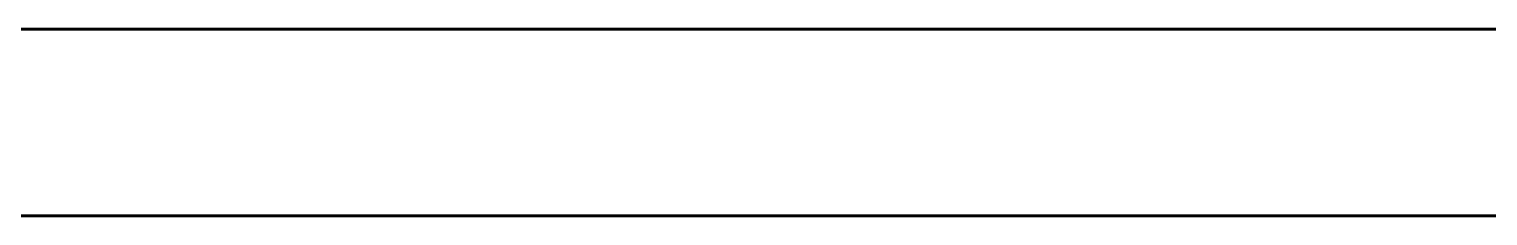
# Model space of a CAD drawing. Header units: metres. Extents: x 29 to 562, y -33 to 369.
# Drawn here: x 301.841 to 303.014, y 184.199 to 184.349 of the extents above; entities that cross this region are included whole.
import ezdxf

# ---------------------------------------------------------------- set-up
doc = ezdxf.new("R2010")
doc.units = ezdxf.units.M
doc.header["$LTSCALE"] = 2
doc.layers.add('S-WALL', color=7, linetype='Continuous', lineweight=60)

msp = doc.modelspace()

# ---------------------------------------------------------------- linework, layer by layer
at = {"layer": 'S-WALL'}
for p, q in [((297.4958, 184.3488), (304.2145, 184.3488)), ((297.4958, 184.3488), (304.2145, 184.3488)), ((300.2145, 184.3488), (304.2145, 184.3488)), ((302.4051, 184.1988), (300.2958, 184.1988)), ((304.2145, 184.1988), (302.4051, 184.1988))]:
    msp.add_line(p, q, dxfattribs=at)

doc.saveas('drawing.dxf')
